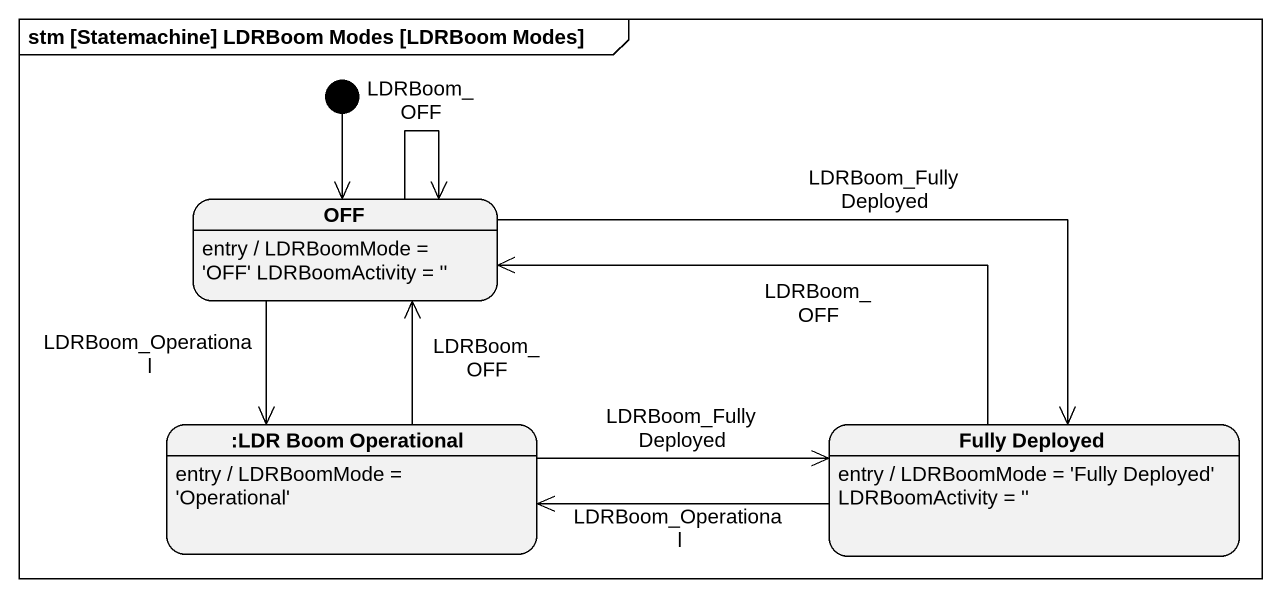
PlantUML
@startuml
mainframe stm [Statemachine] LDRBoom Modes [LDRBoom Modes]
hide empty description
state OFF
OFF : entry / LDRBoomMode = 'OFF' LDRBoomActivity = ''
state ":LDR Boom Operational" as LDR_Boom_Operational
LDR_Boom_Operational : entry / LDRBoomMode = 'Operational'
state "Fully Deployed" as Fully_Deployed
Fully_Deployed : entry / LDRBoomMode = 'Fully Deployed' LDRBoomActivity = ''
[*] --> OFF
OFF --> OFF : LDRBoom_OFF
OFF --> LDR_Boom_Operational : LDRBoom_Operational
OFF -right-> Fully_Deployed : LDRBoom_Fully Deployed
LDR_Boom_Operational -up-> OFF : LDRBoom_OFF
LDR_Boom_Operational -right-> Fully_Deployed : LDRBoom_Fully Deployed
Fully_Deployed -left-> OFF : LDRBoom_OFF
Fully_Deployed -left-> LDR_Boom_Operational : LDRBoom_Operational
@enduml
